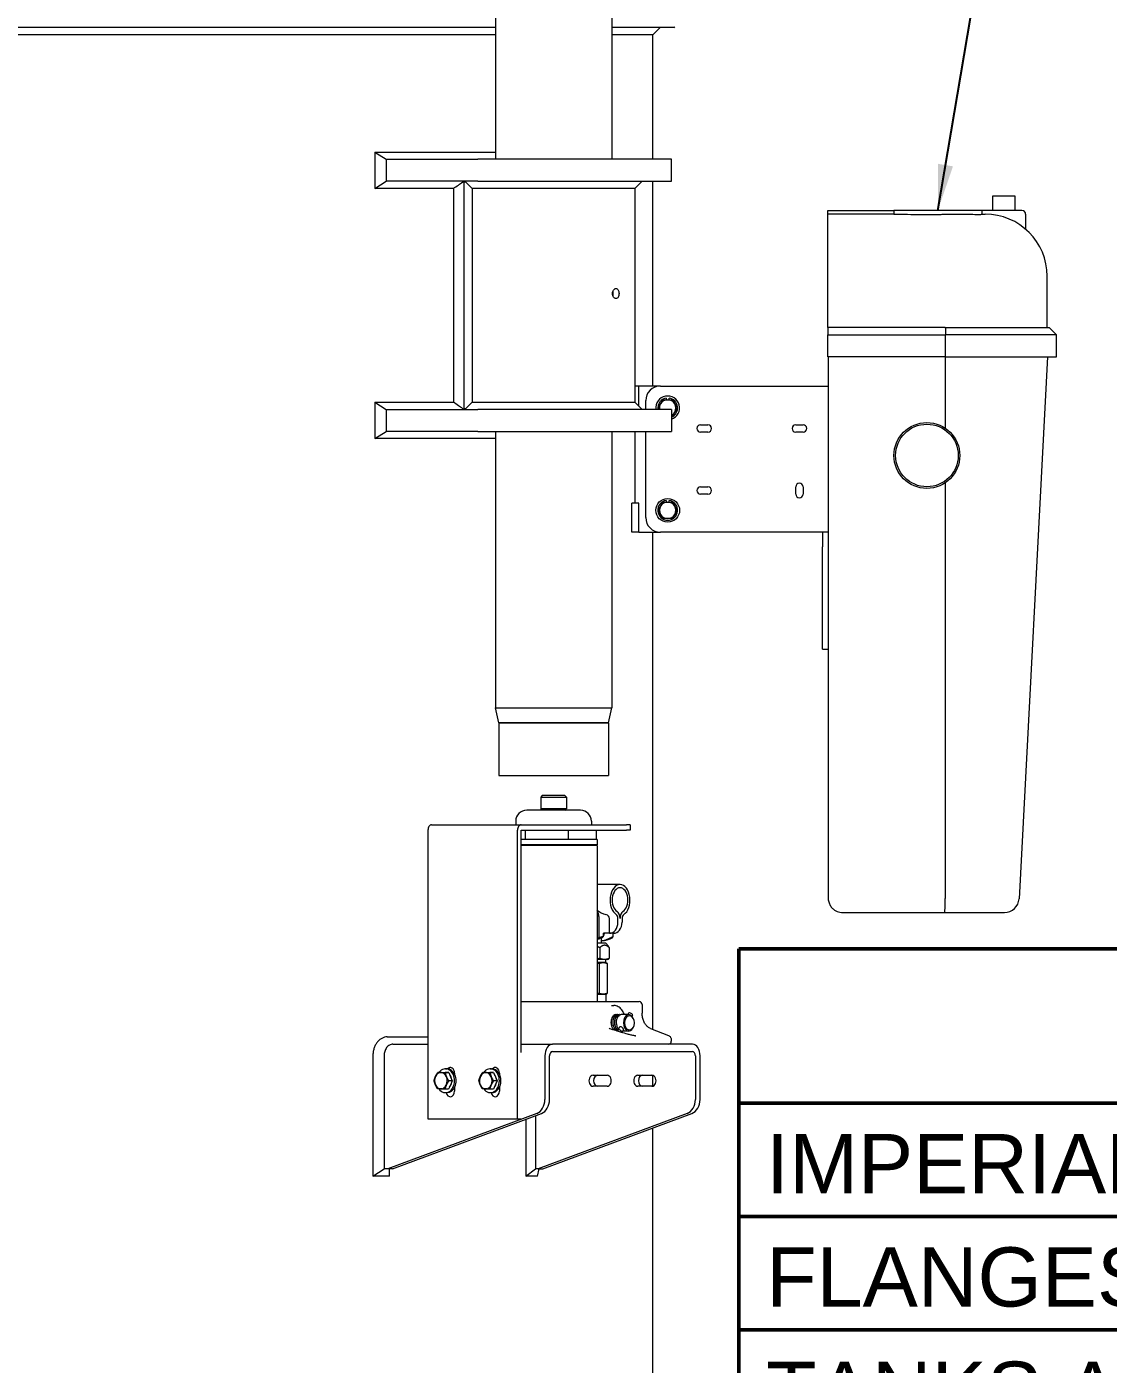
# Model space of a CAD drawing. Header units: inches. Extents: x 20 to 536, y 8 to 344.
# Drawn here: x 433.61 to 470.57, y 94.93 to 140.66 of the extents above; entities that cross this region are included whole.
import ezdxf
from ezdxf.enums import TextEntityAlignment as Align

# ---------------------------------------------------------------- set-up
doc = ezdxf.new("R2010")
doc.units = ezdxf.units.IN
doc.header["$LTSCALE"] = 16
doc.header["$MEASUREMENT"] = 0
doc.layers.get('0').update_dxf_attribs({"lineweight": 25})
for name, color, linetype, lineweight in [('Sketch Geometry(MEMCOR)', 7, 'Continuous', 50), ('Symbol (ANSI)', 7, 'Continuous', 25), ('Symbols(MEMCOR)', 7, 'Continuous', 25), ('Visible (ANSI)', 7, 'Continuous', 50)]:
    doc.layers.add(name, color=color, linetype=linetype, lineweight=lineweight)
doc.styles.add('MEMCOR', font='arial.ttf')
doc.styles.add('Standard D-E', font='arial.ttf')
doc.dimstyles.new('in [mm] D-E NeptuneBenson$7', dxfattribs={"dimscale": 16, "dimtxt": 0.15, "dimasz": 0.098425, "dimexe": 0.125, "dimexo": 0.063, "dimgap": 0.031496, "dimtad": 0, "dimtih": 1, "dimtoh": 1, "dimdec": 4, "dimrnd": 1e-08, "dimzin": 3, "dimdsep": 46, "dimlunit": 5, "dimtxsty": 'Standard D-E', "dimcen": 0.09, "dimdle": 0.393701, "dimclrd": 256, "dimclre": 256, "dimclrt": 256, "dimadec": 1, "dimazin": 1, "dimtfac": 1, "dimtofl": 0, "dimtmove": 0, "dimatfit": 3, "dimfxl": 1, "dimfrac": 1, "dimtolj": 1, "dimtzin": 4, "dimlwd": -1, "dimlwe": -1, "dimarcsym": 0})

# ---------------------------------------------------------------- blocks, each defined once
blk = doc.blocks.new('NOTES')
at = {"layer": 'Sketch Geometry(MEMCOR)'}
for p, q in [((-2.075, 1.85), (2.075, 1.85)), ((-2.075, -1.85), (-2.075, 1.85)), ((-2.075, 1.55), (2.075, 1.55)), ((-2.075, 1.33), (2.075, 1.33)), ((-2.075, 1.11), (2.075, 1.11)), ((-2.075, 1.11), (2.075, 1.11))]:
    blk.add_line(p, q, dxfattribs=at)
at = {"layer": 'Symbols(MEMCOR)', "color": 7, "insert": (-2.0218, 1.49), "char_height": 0.114972, "attachment_point": 1, "style": 'MEMCOR'}
blk.add_mtext('\\fArial|b0|i0;IMPERIAL CONNECTIONS', dxfattribs=at)
at = {"layer": 'Symbols(MEMCOR)', "color": 7, "insert": (-2.0218, 1.27), "char_height": 0.114972, "width": 3.913787, "attachment_point": 1, "style": 'MEMCOR'}
blk.add_mtext('\\fArial|b0|i0;FLANGES CONFORM TO ANSI B16.5, CLASS 150', dxfattribs=at)
at = {"layer": 'Symbols(MEMCOR)', "color": 7, "insert": (-2.0218, 1.048), "char_height": 0.114972, "width": 4.125148, "attachment_point": 1, "line_spacing_factor": 0.944221, "style": 'MEMCOR'}
blk.add_mtext('\\fArial|b0|i0;TANKS ARE SHIPPED WITH LEGS IN THE COLLAPSED POSITION TO REDUCE OVERALL HEIGHT AND ASSIST TANK ACCESS. TANK MUST BE INSTALLED WITH LEGS IN EXTENDED POSITION.', dxfattribs=at)
at = {"layer": 'Symbols(MEMCOR)', "color": 7, "style": 'MEMCOR'}
for tag, p in [('@Special_Notes', (-2.0218, -1.4827)), ('@Special_Notes1', (-2.0218, -1.6773))]:
    blk.add_attdef(tag, text='', height=0.115, dxfattribs=at).set_placement(p, align=Align.TOP_LEFT)

msp = doc.modelspace()

# ---------------------------------------------------------------- linework, layer by layer
at = {"layer": 'Visible (ANSI)', "linetype": 'Continuous', "lineweight": 18}
for p, q in [((449.62921, 147.12531), (449.62921, 136.12531)), ((453.59921, 147.12531), (453.59921, 136.12531)), ((449.62921, 140.62531), (398.78557, 140.62531)), ((449.62921, 140.37531), (427.25565, 140.37531)), ((455.72572, 140.62531), (453.59921, 140.62531)), ((455.00767, 140.37531), (453.59921, 140.37531)), ((455.00767, 140.37531), (455.25767, 140.62531)), ((455.00767, 136.12531), (455.00767, 140.37531)), ((455.72572, 140.62531), (455.75697, 140.65656)), ((445.50984, 136.3748), (445.50984, 135.12582)), ((445.50984, 136.3748), (449.62921, 136.3748)), ((445.50984, 136.3748), (445.89229, 136.12531)), ((445.89229, 136.12531), (449.02378, 136.12531)), ((445.89229, 136.12531), (445.89229, 135.37531)), ((455.64421, 136.12531), (449.02378, 136.12531)), ((455.64421, 135.37531), (455.64421, 136.12531)), ((445.50984, 135.12582), (445.89229, 135.37531)), ((449.02378, 135.37531), (445.89229, 135.37531)), ((448.50882, 135.35031), (448.54488, 135.35031)), ((448.54488, 135.35031), (448.60771, 135.35031)), ((448.54488, 135.35031), (448.54488, 127.60031)), ((448.83271, 135.12531), (448.58271, 135.37531)), ((449.02378, 135.37531), (455.64421, 135.37531)), ((454.39571, 135.12531), (454.64571, 135.37531)), ((455.00767, 128.37531), (455.00767, 135.37531)), ((448.1901, 135.12582), (445.50984, 135.12582)), ((448.1901, 135.12582), (448.1901, 127.8248)), ((448.83271, 135.12531), (448.83271, 127.82531)), ((454.39571, 135.12531), (448.83271, 135.12531)), ((454.39571, 135.12531), (454.39571, 127.82531)), ((466.62263, 134.37531), (466.62263, 134.87531)), ((466.62263, 134.87531), (467.37263, 134.87531)), ((467.37263, 134.87531), (467.37263, 134.37531)), ((460.984, 134.37531), (463.24244, 134.37531)), ((460.984, 134.25031), (460.984, 134.37531)), ((460.984, 132.12531), (460.984, 134.25031)), ((462.0988, 134.25031), (460.984, 134.25031)), ((466.24763, 134.37531), (463.24244, 134.37531)), ((463.24244, 134.37531), (463.24244, 134.24763)), ((466.24763, 134.37531), (466.24763, 134.24644)), ((467.62263, 134.37531), (466.24763, 134.37531)), ((466.24763, 134.25031), (466.36026, 134.25031)), ((467.74763, 134.25031), (467.74763, 133.73492)), ((460.984, 130.37531), (460.984, 132.12531)), ((468.48526, 130.37531), (468.48526, 132.12531)), ((460.984, 130.37531), (460.984, 130.12531)), ((465.0004, 130.37531), (460.984, 130.37531)), ((465.0004, 130.37531), (468.55666, 130.37531)), ((468.55666, 130.37531), (468.80666, 130.12531)), ((460.984, 129.37531), (460.984, 130.12531)), ((460.984, 130.12531), (465.01239, 130.12531)), ((465.01239, 129.37531), (465.01239, 130.12531)), ((468.80666, 130.12531), (465.01239, 130.12531)), ((468.80666, 129.37531), (468.80666, 130.12531)), ((465.01239, 129.37531), (460.984, 129.37531)), ((460.99763, 129.37531), (460.99763, 127.21905)), ((464.99763, 129.37531), (464.99763, 126.93573)), ((465.01239, 129.37531), (468.80666, 129.37531)), ((468.49763, 129.37531), (467.52256, 110.84903)), ((454.5218, 128.37531), (454.39571, 128.37531)), ((455.26419, 128.37531), (454.5218, 128.37531)), ((454.5218, 127.69923), (454.5218, 128.37531)), ((455.26419, 128.37531), (460.62263, 128.37531)), ((460.62263, 128.37531), (460.99763, 128.37531)), ((445.50984, 127.8248), (445.50984, 126.57582)), ((445.50984, 127.8248), (448.1901, 127.8248)), ((445.50984, 127.8248), (445.89229, 127.57531)), ((445.89229, 127.57531), (449.02378, 127.57531)), ((445.89229, 127.57531), (445.89229, 126.82531)), ((448.50882, 127.60031), (448.54488, 127.60031)), ((448.60771, 127.60031), (448.54488, 127.60031)), ((448.83271, 127.82531), (448.58271, 127.57531)), ((448.83271, 127.82531), (454.39571, 127.82531)), ((455.64421, 127.57531), (449.02378, 127.57531)), ((454.39571, 127.82531), (454.64571, 127.57531)), ((454.76419, 127.57531), (454.76419, 127.87531)), ((455.46719, 127.96205), (455.46719, 127.90631)), ((455.56119, 127.90631), (455.56119, 127.96205)), ((455.64421, 127.57531), (455.64421, 126.82531)), ((460.99763, 127.21905), (460.99763, 123.37531)), ((445.50984, 126.57582), (445.89229, 126.82531)), ((449.02378, 126.82531), (445.89229, 126.82531)), ((449.02378, 126.82531), (455.64421, 126.82531)), ((449.62921, 126.82531), (449.62921, 117.37531)), ((453.59921, 126.82531), (453.59921, 117.37531)), ((454.38919, 126.82531), (454.38919, 124.37531)), ((454.76419, 123.87531), (454.76419, 126.82531)), ((456.63919, 127.05031), (456.88919, 127.05031)), ((456.88919, 126.80031), (456.63919, 126.80031)), ((459.88919, 127.05031), (460.13919, 127.05031)), ((460.13919, 126.80031), (459.88919, 126.80031)), ((449.62921, 126.57582), (445.50984, 126.57582)), ((456.63919, 124.93031), (456.88919, 124.93031)), ((459.88919, 124.68031), (459.88919, 124.93031)), ((460.13919, 124.93031), (460.13919, 124.68031)), ((464.99763, 125.0649), (464.99763, 110.85563)), ((454.5218, 124.37531), (454.29263, 124.37531)), ((454.29263, 123.37531), (454.29263, 124.37531)), ((454.5218, 123.37531), (454.5218, 124.37531)), ((455.46719, 124.46205), (455.46719, 124.40631)), ((455.56119, 124.40631), (455.56119, 124.46205)), ((456.88919, 124.68031), (456.63919, 124.68031)), ((454.5218, 123.37531), (454.29263, 123.37531)), ((454.5218, 123.37531), (455.26419, 123.37531)), ((455.00767, 106.3796), (455.00767, 123.37531)), ((460.62263, 123.37531), (455.26419, 123.37531)), ((460.99763, 123.37531), (460.62263, 123.37531)), ((460.81013, 123.37531), (460.81013, 122.87531)), ((460.99763, 123.37531), (460.99763, 110.87531)), ((460.81013, 119.87531), (460.81013, 122.87531)), ((460.81013, 119.37531), (460.81013, 119.87531)), ((460.81013, 119.37531), (460.99763, 119.37531)), ((449.62921, 117.37531), (453.59921, 117.37531)), ((449.62921, 117.37531), (449.63711, 117.37531)), ((449.73921, 116.85531), (449.62921, 117.37531)), ((449.63711, 117.37531), (453.59921, 117.37531)), ((453.48921, 116.85531), (453.59921, 117.37531)), ((449.73921, 116.85531), (453.48921, 116.85531)), ((449.73921, 116.85531), (449.73921, 115.06531)), ((449.74667, 116.85531), (449.73921, 116.85531)), ((453.48921, 116.85531), (449.74667, 116.85531)), ((453.48921, 116.85531), (453.48921, 115.06531)), ((449.73921, 115.06531), (453.48921, 115.06531)), ((451.22671, 114.37531), (451.17671, 114.32531)), ((451.17671, 114.32531), (452.05171, 114.32531)), ((451.17671, 114.32531), (451.17671, 113.92531)), ((452.00171, 114.37531), (451.22671, 114.37531)), ((452.00171, 114.37531), (452.05171, 114.32531)), ((452.05171, 114.32531), (452.05171, 113.92531)), ((452.53284, 113.87531), (450.69559, 113.87531)), ((452.05171, 113.92531), (451.17671, 113.92531)), ((451.22671, 113.87531), (451.17671, 113.92531)), ((452.00171, 113.87531), (452.05171, 113.92531)), ((450.32059, 113.50031), (450.32059, 113.37531)), ((452.90784, 113.50031), (452.90784, 113.37531)), ((447.31968, 113.18777), (447.31968, 103.3277)), ((447.44022, 113.37531), (450.5044, 113.37531)), ((450.38385, 103.3277), (450.38385, 113.18777)), ((450.50438, 105.58623), (450.50438, 113.18777)), ((450.5044, 113.37531), (454.11049, 113.37531)), ((450.5044, 113.18781), (454.11049, 113.18781)), ((450.65627, 112.87531), (450.65627, 113.18781)), ((452.12783, 112.87531), (452.12783, 113.18781)), ((453.08577, 112.87531), (453.08577, 113.18781)), ((454.22746, 113.37531), (454.11049, 113.37531)), ((454.22746, 113.18781), (454.11049, 113.18781)), ((454.22746, 113.37531), (454.22746, 113.18781)), ((450.65627, 112.87531), (450.50438, 112.87531)), ((453.10796, 112.68781), (450.50438, 112.68781)), ((453.10796, 112.66781), (450.50438, 112.66781)), ((452.12783, 112.87531), (450.65627, 112.87531)), ((453.08577, 112.87531), (452.12783, 112.87531)), ((452.98296, 112.66781), (452.98296, 112.68781)), ((453.10796, 112.87531), (453.08577, 112.87531)), ((453.10796, 112.87531), (453.10796, 112.68781)), ((453.10796, 112.66781), (453.10796, 107.33156)), ((453.88427, 111.33156), (453.10796, 111.33156)), ((464.99763, 110.85563), (464.99763, 110.85559)), ((453.16152, 110.24466), (453.16152, 109.51714)), ((461.49763, 110.37531), (464.9827, 110.37531)), ((464.9827, 110.37531), (467.02325, 110.37531)), ((453.52599, 109.66656), (453.52599, 110.17735)), ((453.81373, 110.04156), (453.81373, 110.17735)), ((453.95481, 110.17735), (453.95481, 110.04156)), ((453.39607, 109.33156), (453.10796, 109.33156)), ((453.23982, 109.52151), (453.23982, 109.33156)), ((453.23982, 109.41656), (453.25755, 109.41656)), ((453.31646, 109.57066), (453.31646, 109.66656)), ((453.52599, 109.66656), (453.31646, 109.66656)), ((453.39607, 109.33156), (453.48698, 109.22322)), ((453.66708, 109.66656), (453.52599, 109.66656)), ((453.64834, 109.57066), (453.64834, 109.66656)), ((453.19477, 109.17642), (453.19477, 108.80814)), ((453.51874, 109.17642), (453.51874, 108.80814)), ((453.35676, 108.76906), (453.10796, 108.76906)), ((453.3088, 108.66906), (453.10796, 108.66906)), ((453.16996, 108.63557), (453.16996, 107.61506)), ((453.39607, 108.66906), (453.3088, 108.66906)), ((453.45857, 108.76906), (453.35676, 108.76906)), ((453.39607, 108.66906), (453.39607, 108.76906)), ((453.39607, 108.66906), (453.42042, 108.655)), ((453.44765, 108.63557), (453.44765, 107.61506)), ((453.45857, 108.76906), (453.48698, 108.78546)), ((453.10796, 107.58156), (453.3088, 107.58156)), ((453.3088, 107.58156), (453.39607, 107.58156)), ((453.39607, 107.58156), (453.42042, 107.59562)), ((453.39607, 107.58156), (453.39607, 107.33156)), ((450.50438, 107.33156), (451.78418, 107.33156)), ((451.78418, 107.33156), (454.54177, 107.33156)), ((453.59654, 107.19719), (453.66756, 107.19719)), ((454.64177, 107.23156), (454.64177, 106.93109)), ((453.75166, 106.88469), (453.74428, 106.88469)), ((453.81068, 106.88469), (453.80331, 106.88469)), ((453.86971, 106.88469), (453.86233, 106.88469)), ((454.18164, 106.88469), (453.92135, 106.88469)), ((454.17767, 106.93389), (454.14612, 106.88469)), ((454.31236, 106.84751), (454.29562, 106.82141)), ((454.33933, 106.74138), (454.33239, 106.75785)), ((445.92757, 106.12436), (447.31968, 106.12436)), ((453.86896, 106.4525), (453.80923, 106.35936)), ((454.00364, 106.36612), (453.949, 106.28092)), ((454.18164, 106.32219), (453.97546, 106.32219)), ((454.33933, 106.46549), (454.33239, 106.44902)), ((454.92702, 106.41152), (455.54453, 106.16705)), ((446.12009, 105.87531), (447.31968, 105.87531)), ((450.50438, 105.87531), (451.57275, 105.87531)), ((456.36255, 105.87531), (451.57275, 105.87531)), ((451.57275, 105.62531), (456.36255, 105.62531)), ((455.63494, 106.02623), (455.63494, 105.97531)), ((445.43702, 105.47531), (445.43702, 101.36047)), ((445.81958, 105.47531), (445.81958, 101.60952)), ((451.31564, 105.47531), (451.31564, 103.98681)), ((451.47634, 103.98681), (451.47634, 105.47531)), ((456.45896, 105.47531), (456.45896, 103.98681)), ((456.61966, 103.98681), (456.61966, 105.47531)), ((447.78394, 104.90963), (447.65994, 104.90963)), ((447.78394, 104.90963), (447.90819, 104.90625)), ((447.90595, 104.90631), (447.91978, 104.90631)), ((447.90819, 104.90625), (448.03244, 104.90287)), ((448.03244, 104.90287), (447.90845, 104.90287)), ((447.91978, 105.03131), (447.9712, 105.03131)), ((448.03244, 104.90287), (448.09233, 104.76072)), ((448.09233, 104.76072), (448.15221, 104.61856)), ((448.22935, 104.8902), (448.22935, 104.85175)), ((449.31602, 104.90963), (449.19203, 104.90963)), ((449.31602, 104.90963), (449.44028, 104.90625)), ((449.43804, 104.90631), (449.45187, 104.90631)), ((449.44028, 104.90625), (449.56453, 104.90287)), ((449.56453, 104.90287), (449.44053, 104.90287)), ((449.45187, 105.03131), (449.50329, 105.03131)), ((449.56453, 104.90287), (449.62442, 104.76072)), ((449.62442, 104.76072), (449.6843, 104.61856)), ((449.76144, 104.8902), (449.76144, 104.85175)), ((452.96389, 104.81281), (453.44266, 104.81281)), ((454.49597, 104.81281), (454.97475, 104.81281)), ((455.00767, 104.4428), (455.00767, 104.80782)), ((448.02348, 104.341), (447.89949, 104.341)), ((448.08785, 104.47978), (448.02348, 104.341)), ((448.15221, 104.61856), (448.02822, 104.61856)), ((448.15221, 104.61856), (448.08785, 104.47978)), ((448.22935, 104.39888), (448.22935, 104.2652)), ((449.55557, 104.341), (449.43158, 104.341)), ((449.61994, 104.47978), (449.55557, 104.341)), ((449.6843, 104.61856), (449.56031, 104.61856)), ((449.6843, 104.61856), (449.61994, 104.47978)), ((449.76144, 104.39888), (449.76144, 104.2652)), ((453.44266, 104.43781), (452.96389, 104.43781)), ((454.97475, 104.43781), (454.49597, 104.43781)), ((447.91978, 104.21931), (447.9712, 104.21931)), ((449.45187, 104.21931), (449.50329, 104.21931)), ((451.0377, 103.506), (445.94567, 101.60952)), ((446.10636, 101.60952), (451.1984, 103.506)), ((450.99055, 103.42859), (450.99055, 101.60952)), ((456.18103, 103.506), (451.08899, 101.60952)), ((451.24969, 101.60952), (456.34172, 103.506)), ((447.31968, 103.3277), (450.38385, 103.3277)), ((450.38385, 103.3277), (450.49429, 103.3277)), ((450.66384, 103.30691), (450.66384, 101.36047)), ((455.00767, 72.12531), (455.00767, 103.00914)), ((445.43702, 101.36047), (445.81958, 101.60952)), ((445.94567, 101.60952), (445.81958, 101.60952)), ((446.10636, 101.60952), (445.94567, 101.60952)), ((446.00138, 101.36047), (446.00792, 101.60952)), ((450.66384, 101.36047), (450.99055, 101.60952)), ((451.08899, 101.60952), (450.99055, 101.60952)), ((451.06121, 101.36047), (451.1236, 101.60952)), ((451.08899, 101.60952), (451.24969, 101.60952)), ((446.00138, 101.36047), (445.43702, 101.36047)), ((451.06121, 101.36047), (450.66384, 101.36047))]:
    msp.add_line(p, q, dxfattribs=at)
for centre, radius in [((464.37263, 126.00031), 1.125), ((464.37263, 126.00031), 1.06949), ((455.51419, 124.12531), 0.406)]:
    msp.add_circle(centre, radius, dxfattribs=at)
for centre, radius, start, end in [((466.36026, 132.12531), 2.125, 0, 90), ((467.62263, 134.25031), 0.125, 0, 90), ((455.26419, 127.87531), 0.5, 90, 180), ((455.51419, 127.62531), 0.406, 288.67892, 187.07409), ((455.51419, 127.62531), 0.34, 97.945743, 188.456519), ((455.51419, 127.62531), 0.281, 150, 190.249557), ((455.51419, 127.62531), 0.281, 90, 150), ((455.51419, 127.62531), 0.281, 30, 90), ((455.51419, 127.62531), 0.34, 292.484499, 82.054257), ((455.51419, 127.62531), 0.281, 330, 30), ((455.51419, 127.62531), 0.281, 297.563468, 330), ((456.63919, 126.92531), 0.125, 90, 270), ((456.88919, 126.92531), 0.125, 270, 90), ((459.88919, 126.92531), 0.125, 90, 270), ((460.13919, 126.92531), 0.125, 270, 90), ((456.63919, 124.80531), 0.125, 90, 270), ((456.88919, 124.80531), 0.125, 270, 90), ((460.01419, 124.93031), 0.125, 0, 180), ((455.51419, 124.12531), 0.34, 97.945743, 82.054257), ((455.51419, 124.12531), 0.281, 90, 150), ((455.51419, 124.12531), 0.281, 30, 90), ((460.01419, 124.68031), 0.125, 180, 0), ((455.51419, 124.12531), 0.281, 150, 210), ((455.51419, 124.12531), 0.281, 210, 270), ((455.51419, 124.12531), 0.281, 270, 330), ((455.51419, 124.12531), 0.281, 330, 30), ((455.26419, 123.87531), 0.5, 180, 270), ((450.69559, 113.50031), 0.375, 90, 180), ((452.53284, 113.50031), 0.375, 0, 90), ((467.02325, 110.87531), 0.5, 270, 356.987212), ((454.54177, 107.23156), 0.1, 0, 90), ((455.53494, 105.97531), 0.1, 270, 0)]:
    msp.add_arc(centre, radius, start, end, dxfattribs=at)
for centre, major_axis, ratio, start_param, end_param in [((462.0988, 132.12531), (22.76606, 0), 0.09334071, 1.52054065, 1.57079633), ((447.44022, 113.18777), (0, 0.18754), 0.64278761, 0, 1.57079633), ((450.5044, 113.18777), (0, 0.18754), 0.64278761, 0, 1.57079633), ((450.5044, 113.18777), (0, 0.0000394), 0.64278761, 0, 1.57079633), ((453.88427, 110.80031), (0, -0.53125), 0.64130059, 0.38163623, 5.90154908), ((453.88427, 110.80031), (0, -0.42125), 0.64130059, 0.38163623, 5.90154908), ((453.68094, 110.80031), (0.74831, 0), 0.70992962, 3.84028369, 4.33075275), ((452.45722, 110.24466), (0.7043, 0), 0.70992962, 0, 0.39248899), ((453.32879, 110.17735), (0.1972, 0), 0.70992962, 0, 1.1891601), ((453.72394, 110.17735), (0, 0.14), 0.64130059, 4.71238898, 5.90154908), ((453.72394, 110.17735), (0, 0.25), 0.64130059, 4.71238898, 5.90154908), ((454.04459, 110.17735), (0, 0.25), 0.64130059, 0.38163623, 1.57079633), ((454.04459, 110.17735), (0, 0.14), 0.64130059, 0.38163623, 1.57079633), ((453.52599, 110.04156), (0, -0.375), 0.76728974, 0, 1.57079633), ((453.66708, 110.04156), (0, -0.375), 0.76728974, 0, 1.57079633), ((452.85513, 110.66656), (0, -1.25), 0.76728974, 0.26676461, 0.50179497), ((452.78459, 110.66656), (0, -1.25), 0.76728974, 0.34390102, 0.40389183), ((452.46955, 110.66656), (1.76074, 0), 0.70992962, 5.11628082, 5.21418395), ((453.187, 109.70464), (0, -0.21875), 0.76728974, 0.32009517, 1.39583924), ((453.187, 110.66656), (0, -1.25), 0.76728974, 0.05509282, 0.50179497), ((453.25755, 110.66656), (0, -1.25), 0.76728974, 0, 0.40389183), ((453.57259, 110.66656), (0, 1.25), 0.12598915, 3.54548453, 3.64338766), ((454.18164, 106.60344), (0, -0.28125), 0.64130059, 2.15200479, 7.27277317), ((454.24501, 106.8907), (0.06734, -0.04319), 0.54255578, 0, 3.14159265), ((453.87657, 106.31617), (0.06734, -0.04319), 0.54255578, 0.20731433, 3.87718127), ((451.57275, 105.47531), (0, 0.4), 0.64278761, 0, 1.57079633), ((451.57275, 105.47531), (0, 0.15), 0.64278761, 0, 1.57079633), ((456.36255, 105.47531), (0, 0.4), 0.64278761, 4.71238898, 6.28318531), ((456.36255, 105.47531), (0, 0.15), 0.64278761, 4.71238898, 6.28318531), ((447.76358, 104.62531), (0, -0.281), 0.76604444, 4.1679776, 5.21517515), ((447.76358, 104.62531), (0, 0.281), 0.76604444, 6.2623727, 7.30957026), ((447.91978, 104.62531), (0, -0.406), 0.76604444, 5.47006314, 10.21977856), ((447.76358, 104.62531), (0, 0.281), 0.76604444, 5.21517515, 6.2623727), ((447.91978, 104.62531), (0, 0.281), 0.76604444, 6.20661863, 6.28318531), ((447.76358, 104.62531), (0, 0.281), 0.76604444, 4.1679776, 5.21517515), ((447.9712, 104.62531), (0, -0.406), 0.76604444, 0, 3.14159267), ((448.08572, 104.8902), (0, 0.1875), 0.76604444, 4.71238898, 7.0082916), ((447.91978, 104.62531), (0, -0.281), 0.76604444, 1.70985018, 2.43731482), ((449.29567, 104.62531), (0, -0.281), 0.76604444, 4.1679776, 5.21517515), ((449.29567, 104.62531), (0, 0.281), 0.76604444, 6.2623727, 7.30957026), ((449.45187, 104.62531), (0, -0.406), 0.76604444, 5.47006314, 10.21977856), ((449.29567, 104.62531), (0, 0.281), 0.76604444, 5.21517515, 6.2623727), ((449.45187, 104.62531), (0, 0.281), 0.76604444, 6.20661863, 6.28318531), ((449.29567, 104.62531), (0, 0.281), 0.76604444, 4.1679776, 5.21517515), ((449.50329, 104.62531), (0, -0.406), 0.76604444, 0, 3.14159265), ((449.61781, 104.8902), (0, 0.1875), 0.76604444, 4.71238898, 7.0082916), ((449.45187, 104.62531), (0, -0.281), 0.76604444, 1.70985018, 2.43731482), ((452.96389, 104.62531), (0, -0.1875), 0.76604444, 3.14159265, 6.28318531), ((453.12458, 104.62531), (0, 0.1875), 0.76604444, 0, 3.14159265), ((453.44266, 104.62531), (0, 0.1875), 0.76604444, 3.14159265, 6.28318531), ((454.49597, 104.62531), (0, -0.1875), 0.76604444, 3.14159265, 6.28318531), ((454.65667, 104.62531), (0, 0.1875), 0.76604444, 0, 3.14159265), ((454.97475, 104.62531), (0, 0.1875), 0.76604444, 3.14159265, 6.28318531), ((447.76358, 104.62531), (0, -0.281), 0.76604444, 5.21517515, 6.2623727), ((447.76358, 104.62531), (0, -0.281), 0.76604444, 6.2623727, 7.30957026), ((448.08572, 104.2652), (0, -0.1875), 0.76604444, 4.95965068, 7.85398163), ((447.91978, 104.62531), (0, -0.281), 0.76604444, 0.66704564, 1.38572426), ((449.29567, 104.62531), (0, -0.281), 0.76604444, 5.21517515, 6.2623727), ((449.29567, 104.62531), (0, -0.281), 0.76604444, 6.2623727, 7.30957026), ((449.61781, 104.2652), (0, -0.1875), 0.76604444, 4.95965068, 7.85398163), ((449.45187, 104.62531), (0, -0.281), 0.76604444, 0.66704564, 1.38572426), ((450.93262, 103.98681), (0, -0.5), 0.76604444, 0.2779228, 1.57079633), ((451.09331, 103.98681), (0, -0.5), 0.76604444, 0.2779228, 1.57079633), ((456.07594, 103.98681), (0, -0.5), 0.76604444, 0.2779228, 1.57079633), ((456.23664, 103.98681), (0, -0.5), 0.76604444, 0.2779228, 1.57079633)]:
    msp.add_ellipse(centre, major_axis=major_axis, ratio=ratio, start_param=start_param, end_param=end_param, dxfattribs=at)
msp.add_ellipse((454.20466, 106.60344), major_axis=(0, 0.25125), ratio=0.64130059, dxfattribs=at)
for points, knots in [([(448.1901, 135.12582), (448.24682, 135.16561), (448.30351, 135.20546), (448.40974, 135.2803), (448.45929, 135.31528), (448.50882, 135.35031)], [-1.079104023, -1.079104023, -1.079104023, -1.079104023, -0.549986918, -0.549986918, -0.086757736, -0.086757736, -0.086757736, -0.086757736]), ([(463.24244, 134.24763), (463.32542, 134.24705), (463.40859, 134.24645), (463.78971, 134.24378), (464.08713, 134.24216), (464.37347, 134.24216), (464.48782, 134.24216), (464.60688, 134.2424), (464.72786, 134.24292)], [26.21351707, 26.21351707, 26.21351707, 26.21351707, 26.82481077, 26.82481077, 29.01623735, 29.01623735, 29.01623735, 29.89141775, 29.89141775, 29.89141775, 29.89141775]), ([(464.72786, 134.24292), (464.78518, 134.24322), (464.84223, 134.24357), (464.94229, 134.24451), (464.9851, 134.24499), (465.02724, 134.2455)], [-55.156151495, -55.156151495, -55.156151495, -55.156151495, -54.707595075, -54.707595075, -54.363708145, -54.363708145, -54.363708145, -54.363708145]), ([(465.02724, 134.2455), (465.07045, 134.24603), (465.11335, 134.2464), (465.44057, 134.24865), (465.69193, 134.24697), (465.96751, 134.2439), (466.05523, 134.24259), (466.15933, 134.24208), (466.19176, 134.24221), (466.23076, 134.24352), (466.24188, 134.24439), (466.24707, 134.2458), (466.24763, 134.24612), (466.24763, 134.24644)], [-37.91485844, -37.91485844, -37.91485844, -37.91485844, -37.67467699, -37.67467699, -36.0649355, -36.0649355, -35.34504835, -35.34504835, -34.96866261, -34.96866261, -34.69955254, -34.69955254, -34.6240499, -34.6240499, -34.6240499, -34.6240499]), ([(453.74497, 131.36344), (453.73109, 131.36344), (453.71608, 131.36775), (453.6881, 131.38529), (453.67513, 131.39852), (453.65449, 131.42903), (453.64545, 131.44836), (453.6334, 131.4907), (453.63042, 131.51372), (453.63042, 131.5569), (453.6334, 131.57992), (453.64545, 131.62227), (453.65449, 131.64159), (453.67513, 131.6721), (453.6881, 131.68533), (453.71608, 131.70287), (453.73109, 131.70719), (453.74497, 131.70719)], [0.65796896, 0.65796896, 0.65796896, 0.65796896, 0.82246116, 0.82246116, 0.98695335, 0.98695335, 1.15144563, 1.15144563, 1.31593791, 1.31593791, 1.48043019, 1.48043019, 1.64492247, 1.64492247, 1.80941467, 1.80941467, 1.97390687, 1.97390687, 1.97390687, 1.97390687]), ([(453.74497, 131.70719), (453.75884, 131.70719), (453.77343, 131.70287), (453.79988, 131.68533), (453.81176, 131.6721), (453.83035, 131.64159), (453.83831, 131.62227), (453.84881, 131.57992), (453.85137, 131.5569), (453.85137, 131.53531), (453.85137, 131.51372), (453.84881, 131.4907), (453.83831, 131.44836), (453.83035, 131.42903), (453.81176, 131.39852), (453.79988, 131.38529), (453.77343, 131.36775), (453.75884, 131.36344), (453.74497, 131.36344)], [1.97390687, 1.97390687, 1.97390687, 1.97390687, 2.13839907, 2.13839907, 2.30289127, 2.30289127, 2.46738355, 2.46738355, 2.63187583, 2.63187583, 2.63187583, 2.79636811, 2.79636811, 2.96086039, 2.96086039, 3.12535259, 3.12535259, 3.28984478, 3.28984478, 3.28984478, 3.28984478]), ([(453.65332, 131.53531), (453.65332, 131.5569), (453.65078, 131.57992), (453.64469, 131.60466), (453.64373, 131.60818), (453.6427, 131.61163)], [0, 0, 0, 0, 0.164501983, 0.164501983, 0.19223365, 0.19223365, 0.19223365, 0.19223365]), ([(453.6427, 131.45899), (453.64373, 131.46244), (453.64469, 131.46596), (453.65078, 131.4907), (453.65332, 131.51372), (453.65332, 131.53531)], [2.439797111, 2.439797111, 2.439797111, 2.439797111, 2.467528779, 2.467528779, 2.632030761, 2.632030761, 2.632030761, 2.632030761]), ([(448.50882, 127.60031), (448.4617, 127.63364), (448.41454, 127.66693), (448.30832, 127.74178), (448.24923, 127.78332), (448.1901, 127.8248)], [-0.992346313, -0.992346313, -0.992346313, -0.992346313, -0.5515923, -0.5515923, 0, 0, 0, 0]), ([(460.99763, 110.87531), (460.99763, 110.8715), (460.99767, 110.86769), (460.99785, 110.86008), (460.99798, 110.85627), (460.99815, 110.85246)], [0, 0, 0, 0, 0.0217918229, 0.0217918229, 0.0435836457, 0.0435836457, 0.0435836457, 0.0435836457]), ([(460.99815, 110.85246), (460.99935, 110.82631), (461.00264, 110.80013), (461.01751, 110.72765), (461.03356, 110.68405), (461.07424, 110.6057), (461.09847, 110.57155), (461.1533, 110.51032), (461.18425, 110.48379), (461.2456, 110.44202), (461.2763, 110.42569), (461.36941, 110.38744), (461.43363, 110.37531), (461.49763, 110.37531)], [0, 0, 0, 0, 0.14980082, 0.14980082, 0.42858872, 0.42858872, 0.70737662, 0.70737662, 1.0017254, 1.0017254, 1.27256192, 1.27256192, 1.80696733, 1.80696733, 1.80696733, 1.80696733]), ([(464.9827, 110.37531), (464.98271, 110.37531), (464.98272, 110.37531), (464.98442, 110.37541), (464.98614, 110.38647), (464.98959, 110.43111), (464.99127, 110.46592), (464.99418, 110.55493), (464.99537, 110.60828), (464.99707, 110.72666), (464.99755, 110.79056), (464.99763, 110.85559)], [-0.00194609, -0.00194609, -0.00194609, -0.00194609, 0, 0, 0.46111037, 0.46111037, 0.95742413, 0.95742413, 1.45346945, 1.45346945, 1.94937276, 1.94937276, 1.94937276, 1.94937276]), ([(454.03568, 106.88469), (454.03286, 106.89232), (454.02992, 106.89987), (454.0046, 106.96161), (453.97602, 107.0114), (453.90668, 107.09672), (453.86581, 107.13239), (453.77886, 107.17964), (453.73392, 107.19339), (453.68122, 107.19696), (453.67439, 107.19719), (453.66756, 107.19719)], [6.80608772, 6.80608772, 6.80608772, 6.80608772, 6.85202868, 6.85202868, 7.186013, 7.186013, 7.51865882, 7.51865882, 7.81060189, 7.81060189, 7.85398163, 7.85398163, 7.85398163, 7.85398163]), ([(453.74428, 106.88469), (453.72923, 106.88469), (453.71427, 106.88143), (453.68522, 106.86851), (453.67127, 106.85886), (453.63944, 106.82803), (453.62299, 106.80387), (453.59681, 106.74589), (453.58739, 106.71246), (453.5775, 106.64141), (453.57712, 106.6045), (453.58544, 106.53212), (453.59396, 106.49731), (453.61954, 106.43322), (453.6365, 106.40473), (453.66005, 106.37778), (453.66367, 106.37393), (453.66737, 106.37026)], [-16.49327538, -16.49327538, -16.49327538, -16.49327538, -16.30466323, -16.30466323, -16.11480578, -16.11480578, -15.83834808, -15.83834808, -15.55651107, -15.55651107, -15.27704251, -15.27704251, -15.00004498, -15.00004498, -14.71635514, -14.71635514, -14.66625381, -14.66625381, -14.66625381, -14.66625381]), ([(453.67858, 106.36655), (453.67502, 106.36991), (453.67152, 106.37343), (453.64765, 106.39928), (453.63015, 106.42718), (453.60347, 106.49034), (453.59436, 106.52479), (453.58479, 106.59695), (453.58454, 106.634), (453.59323, 106.70547), (453.60204, 106.73918), (453.62713, 106.79826), (453.64315, 106.82319), (453.68068, 106.86189), (453.70188, 106.87503), (453.74176, 106.88576), (453.75982, 106.8859), (453.77748, 106.88146)], [-2.4092062, -2.4092062, -2.4092062, -2.4092062, -2.36165953, -2.36165953, -2.07717917, -2.07717917, -1.80050787, -1.80050787, -1.52029373, -1.52029373, -1.23965903, -1.23965903, -0.96296924, -0.96296924, -0.68030728, -0.68030728, -0.45539491, -0.45539491, -0.45539491, -0.45539491]), ([(453.8033, 106.88469), (453.79821, 106.88469), (453.79311, 106.88431), (453.76574, 106.88028), (453.74414, 106.86983), (453.70505, 106.83606), (453.68785, 106.81324), (453.6598, 106.75721), (453.64935, 106.72429), (453.63738, 106.65401), (453.63593, 106.61743), (453.64212, 106.54474), (453.64964, 106.50932), (453.67332, 106.44373), (453.68937, 106.41428), (453.72743, 106.36651), (453.74901, 106.34841), (453.77413, 106.33594), (453.77597, 106.33507), (453.77783, 106.33424)], [-11.98721972, -11.98721972, -11.98721972, -11.98721972, -11.9231489, -11.9231489, -11.64258146, -11.64258146, -11.36604087, -11.36604087, -11.08169527, -11.08169527, -10.80340696, -10.80340696, -10.52540307, -10.52540307, -10.24294878, -10.24294878, -9.9662947, -9.9662947, -9.944416, -9.944416, -9.944416, -9.944416]), ([(453.8099, 106.32579), (453.80145, 106.32782), (453.79307, 106.33069), (453.76094, 106.34517), (453.73868, 106.36277), (453.69981, 106.4095), (453.68349, 106.43811), (453.6589, 106.50241), (453.65082, 106.53741), (453.64338, 106.60987), (453.64421, 106.64665), (453.65497, 106.71739), (453.66481, 106.75062), (453.69177, 106.80779), (453.70853, 106.8314), (453.74705, 106.86703), (453.76851, 106.87849), (453.80601, 106.88571), (453.8214, 106.88526), (453.8365, 106.88146)], [-7.20853742, -7.20853742, -7.20853742, -7.20853742, -7.11137905, -7.11137905, -6.83004198, -6.83004198, -6.55033979, -6.55033979, -6.2735198, -6.2735198, -5.99460404, -5.99460404, -5.71184336, -5.71184336, -5.43547336, -5.43547336, -5.15420507, -5.15420507, -4.96187488, -4.96187488, -4.96187488, -4.96187488]), ([(453.86233, 106.88469), (453.86012, 106.88469), (453.85792, 106.88462), (453.8331, 106.88304), (453.81096, 106.87425), (453.77067, 106.84334), (453.75278, 106.82182), (453.72333, 106.76847), (453.71207, 106.73706), (453.6978, 106.6682), (453.6951, 106.63136), (453.6991, 106.55817), (453.70549, 106.52251), (453.72696, 106.4556), (453.74201, 106.42511), (453.77414, 106.38065), (453.78954, 106.36472), (453.80618, 106.35234)], [-7.47976339, -7.47976339, -7.47976339, -7.47976339, -7.4520934, -7.4520934, -7.16844893, -7.16844893, -6.89133924, -6.89133924, -6.6119116, -6.6119116, -6.3298453, -6.3298453, -6.05334876, -6.05334876, -5.77153157, -5.77153157, -5.5612357, -5.5612357, -5.5612357, -5.5612357]), ([(453.80781, 106.3568), (453.79492, 106.36721), (453.78281, 106.3798), (453.75293, 106.41899), (453.73738, 106.44878), (453.7147, 106.51471), (453.70766, 106.55012), (453.7023, 106.62341), (453.70433, 106.66059), (453.71744, 106.73021), (453.72812, 106.76206), (453.75659, 106.81675), (453.77413, 106.83912), (453.81386, 106.87181), (453.83576, 106.88158), (453.87074, 106.88543), (453.88323, 106.88455), (453.89552, 106.88146)], [-11.47085624, -11.47085624, -11.47085624, -11.47085624, -11.30493993, -11.30493993, -11.02396589, -11.02396589, -10.74751804, -10.74751804, -10.46403492, -10.46403492, -10.18538219, -10.18538219, -9.90776006, -9.90776006, -9.6249268, -9.6249268, -9.46824804, -9.46824804, -9.46824804, -9.46824804]), ([(453.92135, 106.88469), (453.8991, 106.88469), (453.87713, 106.87757), (453.83638, 106.84997), (453.81792, 106.82988), (453.78687, 106.7788), (453.77466, 106.74817), (453.7585, 106.68062), (453.75473, 106.64437), (453.7565, 106.57137), (453.76185, 106.5353), (453.78133, 106.46688), (453.79554, 106.43529), (453.81795, 106.40149), (453.82284, 106.39481), (453.82794, 106.38853)], [-2.97200774, -2.97200774, -2.97200774, -2.97200774, -2.69315903, -2.69315903, -2.41661079, -2.41661079, -2.13597291, -2.13597291, -1.8559664, -1.8559664, -1.57907523, -1.57907523, -1.29596531, -1.29596531, -1.22143111, -1.22143111, -1.22143111, -1.22143111]), ([(454.92702, 106.41152), (454.89678, 106.4235), (454.86698, 106.44081), (454.81028, 106.48612), (454.78342, 106.51413), (454.73517, 106.57956), (454.7138, 106.61697), (454.6787, 106.6987), (454.66497, 106.74301), (454.6465, 106.83524), (454.64177, 106.88317), (454.64177, 106.93109)], [3.43650117, 3.43650117, 3.43650117, 3.43650117, 3.69167874, 3.69167874, 3.9468563, 3.9468563, 4.20203386, 4.20203386, 4.45721142, 4.45721142, 4.71238898, 4.71238898, 4.71238898, 4.71238898]), ([(445.92757, 106.12436), (445.8971, 106.12436), (445.86551, 106.12045), (445.80252, 106.10396), (445.77112, 106.0914), (445.71074, 106.05814), (445.68171, 106.03743), (445.62793, 105.98951), (445.60316, 105.96231), (445.5595, 105.90459), (445.53906, 105.87216), (445.50295, 105.8015), (445.48728, 105.76327), (445.46209, 105.6835), (445.45254, 105.64188), (445.44, 105.55816), (445.43702, 105.51605), (445.43702, 105.47531)], [2.49373927, 2.49373927, 2.49373927, 2.49373927, 2.80762841, 2.80762841, 3.12151755, 3.12151755, 3.43540669, 3.43540669, 3.74929583, 3.74929583, 4.05970015, 4.05970015, 4.37010447, 4.37010447, 4.68050879, 4.68050879, 4.99091311, 4.99091311, 4.99091311, 4.99091311]), ([(453.53985, 106.41317), (453.66224, 106.37135), (453.78881, 106.32971), (453.98986, 106.26841), (454.06081, 106.24761), (454.17171, 106.21764), (454.21057, 106.20759), (454.2909, 106.1885), (454.33399, 106.17914), (454.37298, 106.17276)], [0, 0, 0, 0, 1.11600467, 1.11600467, 1.70033903, 1.70033903, 2.0066666, 2.0066666, 2.32961811, 2.32961811, 2.32961811, 2.32961811]), ([(454.00363, 106.36613), (454.00415, 106.36692), (454.00458, 106.36776), (454.00648, 106.3726), (454.00644, 106.37785), (454.0028, 106.39025), (453.99922, 106.39742), (453.99006, 106.41171), (453.9839, 106.41973), (453.96967, 106.43518), (453.96159, 106.4426), (453.94564, 106.45465), (453.93669, 106.46011), (453.91888, 106.46747), (453.91, 106.46935), (453.90224, 106.46935), (453.89449, 106.46935), (453.88689, 106.46747), (453.87583, 106.46091), (453.87185, 106.45696), (453.86896, 106.45249)], [-0.478857683, -0.478857683, -0.478857683, -0.478857683, -0.462002434, -0.462002434, -0.385008153, -0.385008153, -0.308013872, -0.308013872, -0.231019592, -0.231019592, -0.154025311, -0.154025311, -0.077012655, -0.077012655, 0, 0, 0, 0.077012655, 0.077012655, 0.137170062, 0.137170062, 0.137170062, 0.137170062]), ([(454.37298, 106.17276), (454.38015, 106.17159), (454.3869, 106.17039), (454.39787, 106.16861), (454.40254, 106.16791), (454.41362, 106.16649), (454.41955, 106.16599), (454.42653, 106.16572), (454.42829, 106.16569), (454.42993, 106.16569)], [0, 0, 0, 0, 0.058028943, 0.058028943, 0.108256385, 0.108256385, 0.190354775, 0.190354775, 0.220458221, 0.220458221, 0.220458221, 0.220458221]), ([(455.54453, 106.16705), (455.55739, 106.16196), (455.569, 106.15501), (455.58911, 106.13894), (455.59763, 106.12984), (455.6118, 106.11062), (455.61748, 106.10049), (455.62638, 106.07977), (455.62961, 106.06917), (455.63389, 106.04779), (455.63494, 106.03701), (455.63494, 106.02623)], [0.29490852, 0.29490852, 0.29490852, 0.29490852, 0.55008608, 0.55008608, 0.80526364, 0.80526364, 1.0604412, 1.0604412, 1.31561877, 1.31561877, 1.57079633, 1.57079633, 1.57079633, 1.57079633]), ([(446.12009, 105.87531), (446.08259, 105.87531), (446.04247, 105.86525), (445.96842, 105.82428), (445.9345, 105.79337), (445.88109, 105.72222), (445.85794, 105.67738), (445.82718, 105.57903), (445.81958, 105.52552), (445.81958, 105.47531)], [-4.61390326, -4.61390326, -4.61390326, -4.61390326, -4.22727709, -4.22727709, -3.84065092, -3.84065092, -3.45807983, -3.45807983, -3.07550874, -3.07550874, -3.07550874, -3.07550874])]:
    msp.add_open_spline(points, degree=3, knots=knots, dxfattribs=at)
for points in [[(465.0004, 130.37531), (465.00433, 130.29201), (465.00833, 130.20862), (465.01239, 130.12531)], [(453.51828, 106.42111), (453.52548, 106.41827), (453.53268, 106.41562), (453.53985, 106.41317)], [(453.80798, 106.32461), (453.80888, 106.32443), (453.80979, 106.32426), (453.81069, 106.32411)]]:
    msp.add_open_spline(points, degree=3, dxfattribs=at)
for points, weights in [([(455.18972, 127.62531), (455.23319, 127.70061), (455.27083, 127.76581)], [1, 1.0379548493, 1]), ([(455.21858, 127.57531), (455.20472, 127.59932), (455.18972, 127.62531)], [1.01695520528, 1.01278254647, 1]), ([(455.27083, 127.76581), (455.30848, 127.83102), (455.35195, 127.90631)], [1, 1.0379548493, 1]), ([(455.35195, 127.90631), (455.43889, 127.90631), (455.51419, 127.90631)], [1, 1.0379548493, 1]), ([(455.51419, 127.90631), (455.58948, 127.90631), (455.67642, 127.90631)], [1, 1.0379548493, 1]), ([(455.67642, 127.90631), (455.71989, 127.83102), (455.75754, 127.76581)], [1, 1.0379548493, 1]), ([(455.75754, 127.76581), (455.79519, 127.70061), (455.83866, 127.62531)], [1, 1.0379548493, 1]), ([(455.83866, 127.62531), (455.79519, 127.55002), (455.75754, 127.48481)], [1, 1.0379548493, 1]), ([(455.67642, 127.34431), (455.65994, 127.34431), (455.64421, 127.34431)], [1, 1.00698017344, 1.01139293734]), ([(455.75754, 127.48481), (455.71989, 127.41961), (455.67642, 127.34431)], [1, 1.0379548493, 1]), ([(455.27083, 124.26581), (455.30848, 124.33102), (455.35195, 124.40631)], [1, 1.0379548493, 1]), ([(455.35195, 124.40631), (455.43889, 124.40631), (455.51419, 124.40631)], [1, 1.0379548493, 1]), ([(455.51419, 124.40631), (455.58948, 124.40631), (455.67642, 124.40631)], [1, 1.0379548493, 1]), ([(455.67642, 124.40631), (455.71989, 124.33102), (455.75754, 124.26581)], [1, 1.0379548493, 1]), ([(455.18972, 124.12531), (455.23319, 124.20061), (455.27083, 124.26581)], [1, 1.0379548493, 1]), ([(455.27083, 123.98481), (455.23319, 124.05002), (455.18972, 124.12531)], [1, 1.0379548493, 1]), ([(455.35195, 123.84431), (455.30848, 123.91961), (455.27083, 123.98481)], [1, 1.0379548493, 1]), ([(455.75754, 123.98481), (455.71989, 123.91961), (455.67642, 123.84431)], [1, 1.0379548493, 1]), ([(455.75754, 124.26581), (455.79519, 124.20061), (455.83866, 124.12531)], [1, 1.0379548493, 1]), ([(455.83866, 124.12531), (455.79519, 124.05002), (455.75754, 123.98481)], [1, 1.0379548493, 1]), ([(455.51419, 123.84431), (455.43889, 123.84431), (455.35195, 123.84431)], [1, 1.0379548493, 1]), ([(455.67642, 123.84431), (455.58948, 123.84431), (455.51419, 123.84431)], [1, 1.0379548493, 1]), ([(453.10796, 109.22145), (453.14968, 109.20369), (453.19477, 109.17642)], [1.45600128486, 1.43241293614, 1.3976395859]), ([(453.51874, 109.17642), (453.35676, 109.32693), (453.19477, 109.17642)], [1.3976395859, 1.6138551823, 1.3976395859]), ([(453.51874, 109.17642), (453.50222, 109.20506), (453.48698, 109.22322)], [1.3976395859, 1.4342023205, 1.45839930921]), ([(453.19477, 108.80814), (453.14968, 108.79493), (453.10796, 108.78632)], [2.02554940853, 2.0759451899, 2.11013094586]), ([(453.10796, 108.65161), (453.13793, 108.64495), (453.16996, 108.63557)], [3.46281725353, 3.41239385108, 3.34375465086]), ([(453.16996, 108.63557), (453.24436, 108.66906), (453.3088, 108.66906)], [3.34375465086, 3.60239497321, 3.60239497321]), ([(453.35676, 108.76906), (453.28158, 108.76906), (453.19477, 108.80814)], [2.04395250875, 2.04395250875, 1.89720332115]), ([(453.3088, 108.66906), (453.37324, 108.66906), (453.44765, 108.63557)], [3.60239497321, 3.60239497321, 3.34375465086]), ([(453.51874, 108.80814), (453.43194, 108.76906), (453.35676, 108.76906)], [1.89720332115, 2.04395250875, 2.04395250875]), ([(453.44765, 108.63557), (453.43348, 108.64746), (453.42042, 108.655)], [3.34375465086, 3.43122842815, 3.48911802597]), ([(453.48698, 108.78546), (453.50222, 108.79426), (453.51874, 108.80814)], [2.11360631737, 2.0785384811, 2.02554940852]), ([(453.16996, 107.61506), (453.13793, 107.60567), (453.10796, 107.59902)], [3.34375465086, 3.41239385108, 3.46281725353]), ([(453.3088, 107.58156), (453.24436, 107.58156), (453.16996, 107.61506)], [3.60239497321, 3.60239497321, 3.34375465086]), ([(453.44765, 107.61506), (453.37324, 107.58156), (453.3088, 107.58156)], [3.34375465086, 3.60239497321, 3.60239497321]), ([(453.42042, 107.59562), (453.43348, 107.60316), (453.44765, 107.61506)], [3.48911802597, 3.43122842815, 3.34375465086]), ([(447.53121, 104.63206), (447.54957, 104.70644), (447.57944, 104.77085)], [1, 1.0379548493, 1]), ([(447.57944, 104.77085), (447.60931, 104.83525), (447.65994, 104.90963)], [1, 1.0379548493, 1]), ([(447.65994, 104.90963), (447.71039, 104.90782), (447.76806, 104.90625)], [1, 1.0379548493, 1]), ([(447.76806, 104.90625), (447.82573, 104.90468), (447.90845, 104.90287)], [1, 1.0379548493, 1]), ([(447.90845, 104.90287), (447.92441, 104.82669), (447.9522, 104.76072)], [1, 1.0379548493, 1]), ([(447.9522, 104.76072), (447.97999, 104.69474), (448.02822, 104.61856)], [1, 1.0379548493, 1]), ([(449.0633, 104.63206), (449.08166, 104.70644), (449.11153, 104.77085)], [1, 1.0379548493, 1]), ([(449.11153, 104.77085), (449.1414, 104.83525), (449.19203, 104.90963)], [1, 1.0379548493, 1]), ([(449.19203, 104.90963), (449.24248, 104.90782), (449.30015, 104.90625)], [1, 1.0379548493, 1]), ([(449.30015, 104.90625), (449.35782, 104.90468), (449.44053, 104.90287)], [1, 1.0379548493, 1]), ([(449.44053, 104.90287), (449.4565, 104.82669), (449.48429, 104.76072)], [1, 1.0379548493, 1]), ([(449.48429, 104.76072), (449.51208, 104.69474), (449.56031, 104.61856)], [1, 1.0379548493, 1]), ([(447.57496, 104.48991), (447.54717, 104.55588), (447.53121, 104.63206)], [1, 1.0379548493, 1]), ([(447.65098, 104.34775), (447.60276, 104.42393), (447.57496, 104.48991)], [1, 1.0379548493, 1]), ([(447.7591, 104.34437), (447.70144, 104.34594), (447.65098, 104.34775)], [1, 1.0379548493, 1]), ([(447.89949, 104.341), (447.81677, 104.34281), (447.7591, 104.34437)], [1, 1.0379548493, 1]), ([(447.94772, 104.47978), (447.91785, 104.41537), (447.89949, 104.341)], [1, 1.0379548493, 1]), ([(448.02822, 104.61856), (447.97759, 104.54419), (447.94772, 104.47978)], [1, 1.0379548493, 1]), ([(449.10705, 104.48991), (449.07926, 104.55588), (449.0633, 104.63206)], [1, 1.0379548493, 1]), ([(449.18307, 104.34775), (449.13484, 104.42393), (449.10705, 104.48991)], [1, 1.0379548493, 1]), ([(449.29119, 104.34437), (449.23352, 104.34594), (449.18307, 104.34775)], [1, 1.0379548493, 1]), ([(449.43158, 104.341), (449.34886, 104.34281), (449.29119, 104.34437)], [1, 1.0379548493, 1]), ([(449.47981, 104.47978), (449.44994, 104.41537), (449.43158, 104.341)], [1, 1.0379548493, 1]), ([(449.56031, 104.61856), (449.50968, 104.54419), (449.47981, 104.47978)], [1, 1.0379548493, 1])]:
    msp.add_rational_spline(points, weights, degree=2, dxfattribs=at)

# ---------------------------------------------------------------- block references
at = {"xscale": 17.6, "yscale": 17.6, "zscale": 17.6}
msp.add_blockref('NOTES', (494.462, 76.57853), dxfattribs=at)

# ---------------------------------------------------------------- leaders
at = {"layer": 'Symbol (ANSI)', "annotation_type": 0, "has_hookline": 1, "hookline_direction": 0, "text_width": 42.20137}
msp.add_leader([(464.74503, 134.37531), (470.60407, 168.88804), (472.17887, 168.88804)], dimstyle='in [mm] D-E NeptuneBenson$7', override={"dimtad": 0}, dxfattribs=at)

doc.saveas('drawing.dxf')
